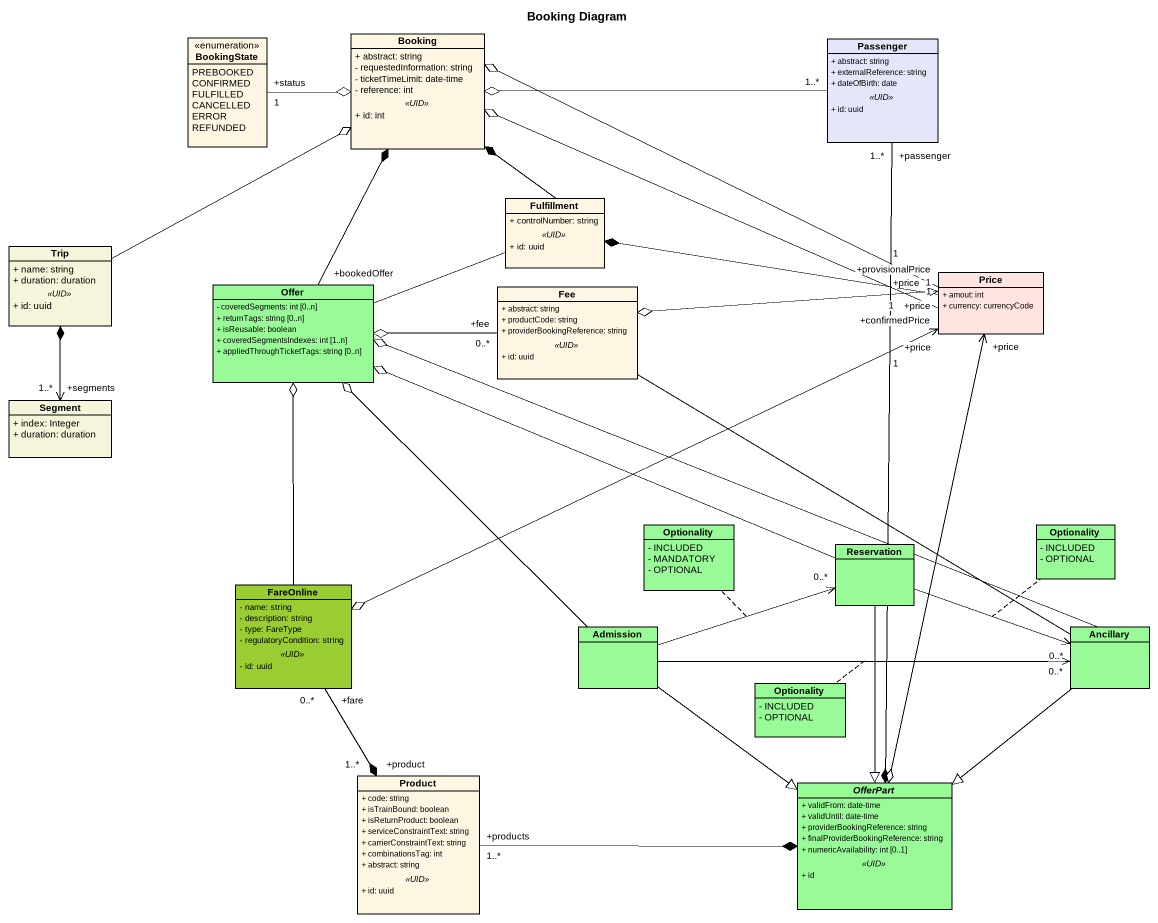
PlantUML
@startuml
title Booking Diagram
hide circle
hide empty members
skinparam classAttributeIconSize 0
enum BookingState {
  PREBOOKED
  CONFIRMED
  FULFILLED
  CANCELLED
  ERROR
  REFUNDED
}
class Booking {
  + abstract: string
  - requestedInformation: string
  - ticketTimeLimit: date-time
  - reference: int
  .. <<UID>> ..
  + id: int
}
class Passenger #E6E6FA {
  + abstract: string
  + externalReference: string
  + dateOfBirth: date
  .. <<UID>> ..
  + id: uuid
}
class Fulfillment {
  + controlNumber: string
  .. <<UID>> ..
  + id: uuid
}
class Trip #F5F5DC {
  + name: string
  + duration: duration
  .. <<UID>> ..
  + id: uuid
}
class Offer #98FB98 {
  - coveredSegments: int [0..n]
  + returnTags: string [0..n]
  + isReusable: boolean
  + coveredSegmentsIndexes: int [1..n]
  + appliedThroughTicketTags: string [0..n]
}
class Fee {
  + abstract: string
  + productCode: string
  + providerBookingReference: string
  .. <<UID>> ..
  + id: uuid
}
class Price #FFE4E1 {
  + amout: int
  + currency: currencyCode
}
class Segment #F5F5DC {
  + index: Integer
  + duration: duration
}
class Optionality #98FB98 {
  - INCLUDED
  - MANDATORY
  - OPTIONAL
}
class "Optionality" as Optionality_2 #98FB98 {
  - INCLUDED
  - OPTIONAL
}
class Reservation #98FB98
class FareOnline #9ACD32 {
  - name: string
  - description: string
  - type: FareType
  - regulatoryCondition: string
  .. <<UID>> ..
  - id: uuid
}
class Admission #98FB98
class Ancillary #98FB98
class "Optionality" as Optionality_3 #98FB98 {
  - INCLUDED
  - OPTIONAL
}
class Product {
  + code: string
  + isTrainBound: boolean
  + isReturnProduct: boolean
  + serviceConstraintText: string
  + carrierConstraintText: string
  + combinationsTag: int
  + abstract: string
  .. <<UID>> ..
  + id: uuid
}
abstract class OfferPart #98FB98 {
  + validFrom: date-time
  + validUntil: date-time
  + providerBookingReference: string
  + finalProviderBookingReference: string
  + numericAvailability: int [0..1]
  .. <<UID>> ..
  + id
}
BookingState "+status\n1" -right-o Booking
Passenger "1..*" -left-o Booking
Passenger "+passenger\n1..*" --* OfferPart
Fulfillment -up-* Booking
Trip -right-o Booking
Offer "+bookedOffer" -up-* Booking
Offer -right- Fulfillment
Fee "+fee\n0..*" -left-o Offer
Price "+provisionalPrice\n1" -left-o Booking
Price "+confirmedPrice\n1" -left-o Booking
Price "+price\n1" -left-* Fulfillment
Price "+price\n1" <-left-o Fee
Price "+price\n1" <-left-o FareOnline
Price "+price" <--o OfferPart
Segment "+segments\n1..*" <-up-* Trip
Reservation -left-o Offer
Reservation -right-> "0..*" Ancillary
(Reservation, Ancillary) .. Optionality_2
Reservation --|> OfferPart
FareOnline -up-o Offer
FareOnline "+fare\n0..*" --* "+product\n1..*" Product
Admission -up-o Offer
Admission -right-> "0..*" Reservation
(Admission, Reservation) .. Optionality
Admission -right-> "0..*" Ancillary
(Admission, Ancillary) .. Optionality_3
Admission --|> OfferPart
Ancillary -left-o Offer
Ancillary -left- Fee
Ancillary --|> OfferPart
Product "+products\n1..*" -right-* OfferPart
@enduml
